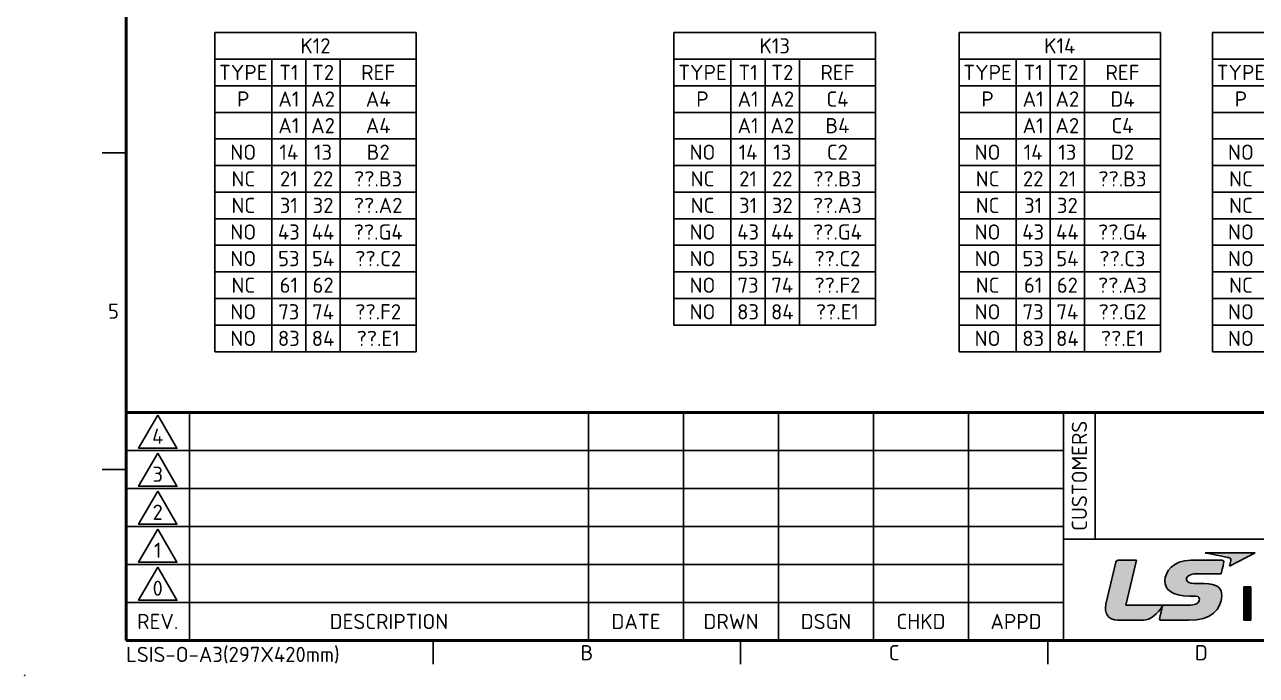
# Model space of a CAD drawing. Header units: millimetres. Extents: x 0 to 556, y 1 to 306.
# Drawn here: x 0 to 194.4, y 1 to 103.8 of the extents above; entities that cross this region are included whole.
import ezdxf
from ezdxf.enums import TextEntityAlignment as Align

# ---------------------------------------------------------------- set-up
doc = ezdxf.new("R2010")
doc.units = ezdxf.units.MM
for name, color, linetype in [('LSIS LOGO', 7, 'Continuous'), ('Sheet Line', 3, 'Continuous'), ('Sheet Text', 2, 'Continuous'), ('XREF', 7, 'Continuous')]:
    doc.layers.add(name, color=color, linetype=linetype)
doc.layers.add('Sheet Out Line', color=2, linetype='Continuous', lineweight=50)
doc.styles.add('WD_IEC', font='ISOCP2.shx', dxfattribs={"width": 1.1, "height": 2.4, "bigfont": 'whgtxt.shx'})

# ---------------------------------------------------------------- blocks, each defined once
blk = doc.blocks.new('LSLOGO')
at = {"linetype": 'Continuous'}
h = blk.add_hatch(color=1, dxfattribs=at)
edge = h.paths.add_edge_path()
edge.add_spline(control_points=[(22.38, 13.83), (22.38, 13.83), (30.24, 13.83), (30.24, 13.83), (30.24, 13.83), (26.2, 11.76), (26.2, 11.76), (26.2, 11.76), (26.36, 12.44), (26.41, 12.64), (26.46, 12.86), (26.39, 13.02), (26.09, 13.08), (25.79, 13.14), (22.38, 13.83), (22.38, 13.83)], knot_values=[0, 0, 0, 0, 0.2, 0.2, 0.2, 0.4, 0.4, 0.4, 0.6, 0.6, 0.6, 0.8, 0.8, 0.8, 1, 1, 1, 1], degree=3, periodic=0)
h = blk.add_hatch(color=5, dxfattribs=at)
edge = h.paths.add_edge_path()
edge.add_spline(control_points=[(20.47, 7.02), (21.09, 7.02), (21.44, 6.93), (21.45, 6.51), (21.45, 6.29), (21.29, 6.02), (21.13, 5.89), (20.75, 5.6), (20.41, 5.56), (18.63, 5.56), (18.63, 5.56), (9.84, 5.56), (9.84, 5.56), (9.84, 5.56), (11.54, 12.66), (11.54, 12.66), (11.54, 12.66), (8.61, 12.66), (8.61, 12.66), (8.41, 12.66), (8.34, 12.6), (8.28, 12.37), (8.28, 12.37), (6.67, 5.72), (6.67, 5.72), (6.36, 4.4), (7.05, 3.19), (8.57, 3.19), (10.09, 3.19), (11.31, 3.19), (12.6, 3.19), (13.62, 3.19), (14.99, 4.31), (15.54, 5.33), (15.57, 5.39), (15.59, 5.43), (15.61, 5.47), (15.61, 5.47), (15.61, 5.47), (15.61, 5.47), (15.61, 5.47), (15.62, 5.49), (15.63, 5.47), (15.63, 5.47), (15.63, 5.47), (15.63, 5.47), (15.54, 5.1), (15.23, 3.79), (15.18, 3.58), (15.12, 3.3), (15.26, 3.19), (15.4, 3.19), (15.4, 3.19), (18.69, 3.19), (19.73, 3.19), (23.41, 3.19), (24.85, 4.94), (24.97, 7.04), (25.05, 8.22), (24.29, 8.99), (22.18, 8.99), (22.18, 8.99), (21.14, 8.99), (20.56, 8.99), (19.98, 8.99), (19.39, 9.18), (19.39, 9.65), (19.39, 10.12), (20.04, 10.52), (20.91, 10.52), (20.91, 10.52), (24.86, 10.52), (24.86, 10.52), (24.86, 10.52), (25.2, 11.9), (25.27, 12.19), (25.36, 12.56), (25.24, 12.67), (24.98, 12.67), (24.98, 12.67), (20.1, 12.67), (20.1, 12.67), (17.26, 12.67), (15.99, 10.77), (15.99, 9.42), (15.99, 8.06), (17.08, 7.02), (19.9, 7.02), (19.9, 7.02), (20.47, 7.02), (20.47, 7.02)], knot_values=[0, 0, 0, 0, 0.033333, 0.033333, 0.033333, 0.066667, 0.066667, 0.066667, 0.1, 0.1, 0.1, 0.133333, 0.133333, 0.133333, 0.166667, 0.166667, 0.166667, 0.2, 0.2, 0.2, 0.233333, 0.233333, 0.233333, 0.266667, 0.266667, 0.266667, 0.3, 0.3, 0.3, 0.333333, 0.333333, 0.333333, 0.366667, 0.366667, 0.366667, 0.4, 0.4, 0.4, 0.433333, 0.433333, 0.433333, 0.466667, 0.466667, 0.466667, 0.5, 0.5, 0.5, 0.533333, 0.533333, 0.533333, 0.566667, 0.566667, 0.566667, 0.6, 0.6, 0.6, 0.633333, 0.633333, 0.633333, 0.666667, 0.666667, 0.666667, 0.7, 0.7, 0.7, 0.733333, 0.733333, 0.733333, 0.766667, 0.766667, 0.766667, 0.8, 0.8, 0.8, 0.833333, 0.833333, 0.833333, 0.866667, 0.866667, 0.866667, 0.9, 0.9, 0.9, 0.933333, 0.933333, 0.933333, 0.966667, 0.966667, 0.966667, 1, 1, 1, 1], degree=3, periodic=0)
for p, q in [((28.47, 8.39), (28.58, 8.49)), ((28.47, 8.16), (28.8, 8.49)), ((28.47, 7.94), (29.02, 8.49)), ((28.47, 7.71), (29.25, 8.49)), ((28.47, 7.49), (29.47, 8.49)), ((28.47, 7.26), (29.57, 8.36)), ((28.47, 7.04), (29.57, 8.14)), ((28.47, 6.81), (29.57, 7.92)), ((28.47, 6.59), (29.57, 7.69)), ((28.47, 6.36), (29.57, 7.47)), ((28.47, 6.14), (29.57, 7.24)), ((28.47, 5.92), (29.57, 7.02)), ((28.47, 5.69), (29.57, 6.79)), ((28.47, 5.47), (29.57, 6.57)), ((28.47, 5.24), (29.57, 6.34)), ((28.47, 5.02), (29.57, 6.12)), ((28.47, 4.79), (29.57, 5.9)), ((28.47, 4.57), (29.57, 5.67)), ((28.47, 4.34), (29.57, 5.45)), ((28.47, 4.12), (29.57, 5.22)), ((28.47, 3.9), (29.57, 5)), ((28.47, 3.67), (29.57, 4.77)), ((28.47, 3.45), (29.57, 4.55)), ((28.47, 3.22), (29.57, 4.32)), ((28.67, 3.2), (29.57, 4.1)), ((28.89, 3.2), (29.57, 3.87)), ((29.12, 3.2), (29.57, 3.65)), ((29.34, 3.2), (29.57, 3.43)), ((29.57, 3.2), (29.57, 3.2))]:
    blk.add_line(p, q, dxfattribs=at)
at = {"color": 7, "linetype": 'Continuous'}
for p, q in [((28.47, 8.49), (28.47, 8.35)), ((28.47, 8.49), (28.63, 8.49)), ((28.47, 8.35), (28.47, 8.2)), ((28.47, 8.2), (28.47, 8.06)), ((28.47, 8.06), (28.47, 7.92)), ((28.47, 7.92), (28.47, 7.77)), ((28.63, 8.49), (28.78, 8.49)), ((28.78, 8.49), (28.94, 8.49)), ((28.94, 8.49), (29.1, 8.49)), ((29.1, 8.49), (29.26, 8.49)), ((29.26, 8.49), (29.41, 8.49)), ((29.41, 8.49), (29.57, 8.49)), ((29.57, 8.49), (29.57, 8.35)), ((29.57, 8.35), (29.57, 8.2)), ((29.57, 8.2), (29.57, 8.06)), ((29.57, 8.06), (29.57, 7.92)), ((29.57, 7.92), (29.57, 7.77)), ((28.47, 7.77), (28.47, 7.63)), ((28.47, 7.63), (28.47, 7.49)), ((28.47, 7.49), (28.47, 7.35)), ((28.47, 7.35), (28.47, 7.2)), ((28.47, 7.2), (28.47, 7.06)), ((28.47, 7.06), (28.47, 6.92)), ((28.47, 6.92), (28.47, 6.77)), ((28.47, 6.77), (28.47, 6.63)), ((28.47, 6.63), (28.47, 6.49)), ((28.47, 6.49), (28.47, 6.34)), ((28.47, 6.34), (28.47, 6.2)), ((28.47, 6.2), (28.47, 6.06)), ((28.47, 6.06), (28.47, 5.91)), ((28.47, 5.91), (28.47, 5.77)), ((29.57, 7.77), (29.57, 7.63)), ((29.57, 7.63), (29.57, 7.49)), ((29.57, 7.49), (29.57, 7.35)), ((29.57, 7.35), (29.57, 7.2)), ((29.57, 7.2), (29.57, 7.06)), ((29.57, 7.06), (29.57, 6.92)), ((29.57, 6.92), (29.57, 6.77)), ((29.57, 6.77), (29.57, 6.63)), ((29.57, 6.63), (29.57, 6.49)), ((29.57, 6.49), (29.57, 6.34)), ((29.57, 6.34), (29.57, 6.2)), ((29.57, 6.2), (29.57, 6.06)), ((29.57, 6.06), (29.57, 5.91)), ((29.57, 5.91), (29.57, 5.77)), ((28.47, 5.77), (28.47, 5.63)), ((28.47, 5.63), (28.47, 5.49)), ((28.47, 5.49), (28.47, 5.34)), ((28.47, 5.34), (28.47, 5.2)), ((28.47, 5.2), (28.47, 5.06)), ((28.47, 5.06), (28.47, 4.91)), ((28.47, 4.91), (28.47, 4.77)), ((28.47, 4.77), (28.47, 4.63)), ((28.47, 4.63), (28.47, 4.48)), ((28.47, 4.48), (28.47, 4.34)), ((28.47, 4.34), (28.47, 4.2)), ((28.47, 4.2), (28.47, 4.05)), ((28.47, 4.05), (28.47, 3.91)), ((28.47, 3.91), (28.47, 3.77)), ((29.57, 5.77), (29.57, 5.63)), ((29.57, 5.63), (29.57, 5.49)), ((29.57, 5.49), (29.57, 5.34)), ((29.57, 5.34), (29.57, 5.2)), ((29.57, 5.2), (29.57, 5.06)), ((29.57, 5.06), (29.57, 4.91)), ((29.57, 4.91), (29.57, 4.77)), ((29.57, 4.77), (29.57, 4.63)), ((29.57, 4.63), (29.57, 4.48)), ((29.57, 4.48), (29.57, 4.34)), ((29.57, 4.34), (29.57, 4.2)), ((29.57, 4.2), (29.57, 4.05)), ((29.57, 4.05), (29.57, 3.91)), ((29.57, 3.91), (29.57, 3.77)), ((28.47, 3.77), (28.47, 3.63)), ((28.47, 3.63), (28.47, 3.48)), ((28.47, 3.48), (28.47, 3.34)), ((28.47, 3.34), (28.47, 3.2)), ((28.47, 3.2), (28.63, 3.2)), ((28.63, 3.2), (28.78, 3.2)), ((28.78, 3.2), (28.94, 3.2)), ((28.94, 3.2), (29.1, 3.2)), ((29.1, 3.2), (29.26, 3.2)), ((29.26, 3.2), (29.41, 3.2)), ((29.41, 3.2), (29.57, 3.2)), ((29.57, 3.77), (29.57, 3.63)), ((29.57, 3.63), (29.57, 3.48)), ((29.57, 3.48), (29.57, 3.34)), ((29.57, 3.34), (29.57, 3.2))]:
    blk.add_line(p, q, dxfattribs=at)
at = {"color": 3, "linetype": 'Continuous'}
blk.add_line((7.71, 3.35), (7.72, 3.35), dxfattribs=at)
at = {"color": 1, "linetype": 'Continuous'}
for points in [[(22.38, 13.83), (22.38, 13.83), (30.24, 13.83), (30.24, 13.83)], [(26.09, 13.08), (25.79, 13.14), (22.38, 13.83), (22.38, 13.83)], [(30.24, 13.83), (30.24, 13.83), (26.2, 11.76), (26.2, 11.76)], [(26.41, 12.64), (26.46, 12.86), (26.39, 13.02), (26.09, 13.08)], [(26.2, 11.76), (26.2, 11.76), (26.36, 12.44), (26.41, 12.64)]]:
    blk.add_open_spline(points, degree=3, dxfattribs=at)
at = {"color": 3, "linetype": 'Continuous'}
for points in [[(8.28, 12.37), (8.28, 12.37), (6.67, 5.72), (6.67, 5.72)], [(8.28, 12.37), (8.28, 12.37), (6.67, 5.72), (6.67, 5.72)], [(8.61, 12.66), (8.41, 12.66), (8.34, 12.6), (8.28, 12.37)], [(8.61, 12.66), (8.41, 12.66), (8.34, 12.6), (8.28, 12.37)], [(11.54, 12.66), (11.54, 12.66), (8.61, 12.66), (8.61, 12.66)], [(11.54, 12.66), (11.54, 12.66), (8.61, 12.66), (8.61, 12.66)], [(9.84, 5.56), (9.84, 5.56), (11.54, 12.66), (11.54, 12.66)], [(9.84, 5.56), (9.84, 5.56), (11.54, 12.66), (11.54, 12.66)], [(24.86, 10.52), (24.86, 10.52), (25.2, 11.9), (25.27, 12.19)], [(24.86, 10.52), (24.86, 10.52), (25.2, 11.9), (25.27, 12.19)], [(24.97, 7.04), (25.05, 8.22), (24.29, 8.99), (22.18, 8.99)], [(24.97, 7.04), (25.05, 8.22), (24.29, 8.99), (22.18, 8.99)], [(21.13, 5.89), (20.75, 5.6), (20.41, 5.56), (18.63, 5.56)], [(21.13, 5.89), (20.75, 5.6), (20.41, 5.56), (18.63, 5.56)], [(19.9, 7.02), (19.9, 7.02), (20.47, 7.02), (20.47, 7.02)], [(19.9, 7.02), (19.9, 7.02), (20.47, 7.02), (20.47, 7.02)], [(20.47, 7.02), (21.09, 7.02), (21.44, 6.93), (21.45, 6.51)], [(20.47, 7.02), (21.09, 7.02), (21.44, 6.93), (21.45, 6.51)], [(21.45, 6.51), (21.45, 6.29), (21.29, 6.02), (21.13, 5.89)], [(21.45, 6.51), (21.45, 6.29), (21.29, 6.02), (21.13, 5.89)], [(18.63, 5.56), (18.63, 5.56), (9.84, 5.56), (9.84, 5.56)], [(18.63, 5.56), (18.63, 5.56), (9.84, 5.56), (9.84, 5.56)], [(15.63, 5.47), (15.54, 5.1), (15.23, 3.79), (15.18, 3.58)], [(15.63, 5.47), (15.54, 5.1), (15.23, 3.79), (15.18, 3.58)], [(15.54, 5.33), (15.57, 5.39), (15.59, 5.43), (15.61, 5.47)], [(15.54, 5.33), (15.57, 5.39), (15.59, 5.43), (15.61, 5.47)], [(15.61, 5.47), (15.61, 5.47), (15.62, 5.49), (15.63, 5.47)], [(15.61, 5.47), (15.61, 5.47), (15.62, 5.49), (15.63, 5.47)], [(15.61, 5.47), (15.61, 5.47), (15.61, 5.47), (15.61, 5.47)], [(15.61, 5.47), (15.61, 5.47), (15.61, 5.47), (15.61, 5.47)], [(15.63, 5.47), (15.63, 5.47), (15.63, 5.47), (15.63, 5.47)], [(15.63, 5.47), (15.63, 5.47), (15.63, 5.47), (15.63, 5.47)]]:
    blk.add_open_spline(points, degree=3, dxfattribs=at)
at = {"color": 5, "linetype": 'Continuous'}
for points in [[(8.28, 12.37), (8.28, 12.37), (6.67, 5.72), (6.67, 5.72)], [(8.61, 12.66), (8.41, 12.66), (8.34, 12.6), (8.28, 12.37)], [(11.54, 12.66), (11.54, 12.66), (8.61, 12.66), (8.61, 12.66)], [(9.84, 5.56), (9.84, 5.56), (11.54, 12.66), (11.54, 12.66)], [(24.86, 10.52), (24.86, 10.52), (25.2, 11.9), (25.27, 12.19)], [(24.97, 7.04), (25.05, 8.22), (24.29, 8.99), (22.18, 8.99)], [(21.13, 5.89), (20.75, 5.6), (20.41, 5.56), (18.63, 5.56)], [(19.9, 7.02), (19.9, 7.02), (20.47, 7.02), (20.47, 7.02)], [(20.47, 7.02), (21.09, 7.02), (21.44, 6.93), (21.45, 6.51)], [(21.45, 6.51), (21.45, 6.29), (21.29, 6.02), (21.13, 5.89)], [(18.63, 5.56), (18.63, 5.56), (9.84, 5.56), (9.84, 5.56)], [(15.63, 5.47), (15.54, 5.1), (15.23, 3.79), (15.18, 3.58)], [(15.54, 5.33), (15.57, 5.39), (15.59, 5.43), (15.61, 5.47)], [(15.61, 5.47), (15.61, 5.47), (15.62, 5.49), (15.63, 5.47)], [(15.61, 5.47), (15.61, 5.47), (15.61, 5.47), (15.61, 5.47)], [(15.63, 5.47), (15.63, 5.47), (15.63, 5.47), (15.63, 5.47)]]:
    blk.add_open_spline(points, degree=3, dxfattribs=at)
at = {"color": 3, "linetype": 'Continuous'}
for points, knots in [([(25.27, 12.19), (25.36, 12.56), (25.24, 12.67), (24.98, 12.67), (24.98, 12.67), (20.1, 12.67), (20.1, 12.67), (17.26, 12.67), (15.99, 10.77), (15.99, 9.42), (15.99, 8.06), (17.08, 7.02), (19.9, 7.02)], [0.8333333, 0.8333333, 0.8333333, 0.8333333, 0.8666667, 0.8666667, 0.8666667, 0.9, 0.9, 0.9, 0.9333333, 0.9333333, 0.9333333, 0.9666667, 0.9666667, 0.9666667, 0.9666667]), ([(25.27, 12.19), (25.36, 12.56), (25.24, 12.67), (24.98, 12.67), (24.98, 12.67), (20.1, 12.67), (20.1, 12.67), (17.26, 12.67), (15.99, 10.77), (15.99, 9.42), (15.99, 8.06), (17.08, 7.02), (19.9, 7.02)], [0.8333333, 0.8333333, 0.8333333, 0.8333333, 0.8666667, 0.8666667, 0.8666667, 0.9, 0.9, 0.9, 0.9333333, 0.9333333, 0.9333333, 0.9666667, 0.9666667, 0.9666667, 0.9666667]), ([(22.18, 8.99), (22.18, 8.99), (21.14, 8.99), (20.56, 8.99), (19.98, 8.99), (19.39, 9.18), (19.39, 9.65), (19.39, 10.12), (20.04, 10.52), (20.91, 10.52), (20.91, 10.52), (24.86, 10.52), (24.86, 10.52)], [0.6666667, 0.6666667, 0.6666667, 0.6666667, 0.7, 0.7, 0.7, 0.7333333, 0.7333333, 0.7333333, 0.7666667, 0.7666667, 0.7666667, 0.8, 0.8, 0.8, 0.8]), ([(22.18, 8.99), (22.18, 8.99), (21.14, 8.99), (20.56, 8.99), (19.98, 8.99), (19.39, 9.18), (19.39, 9.65), (19.39, 10.12), (20.04, 10.52), (20.91, 10.52), (20.91, 10.52), (24.86, 10.52), (24.86, 10.52)], [0.6666667, 0.6666667, 0.6666667, 0.6666667, 0.7, 0.7, 0.7, 0.7333333, 0.7333333, 0.7333333, 0.7666667, 0.7666667, 0.7666667, 0.8, 0.8, 0.8, 0.8]), ([(15.18, 3.58), (15.12, 3.3), (15.26, 3.19), (15.4, 3.19), (15.4, 3.19), (18.69, 3.19), (19.73, 3.19), (23.41, 3.19), (24.85, 4.94), (24.97, 7.04)], [0.53333333, 0.53333333, 0.53333333, 0.53333333, 0.56666667, 0.56666667, 0.56666667, 0.6, 0.6, 0.6, 0.63333333, 0.63333333, 0.63333333, 0.63333333]), ([(15.18, 3.58), (15.12, 3.3), (15.26, 3.19), (15.4, 3.19), (15.4, 3.19), (18.69, 3.19), (19.73, 3.19), (23.41, 3.19), (24.85, 4.94), (24.97, 7.04)], [0.53333333, 0.53333333, 0.53333333, 0.53333333, 0.56666667, 0.56666667, 0.56666667, 0.6, 0.6, 0.6, 0.63333333, 0.63333333, 0.63333333, 0.63333333]), ([(6.67, 5.72), (6.36, 4.4), (7.05, 3.19), (8.57, 3.19), (10.09, 3.19), (11.31, 3.19), (12.6, 3.19), (13.62, 3.19), (14.99, 4.31), (15.54, 5.33)], [0.2666667, 0.2666667, 0.2666667, 0.2666667, 0.3, 0.3, 0.3, 0.3333333, 0.3333333, 0.3333333, 0.3666667, 0.3666667, 0.3666667, 0.3666667]), ([(6.67, 5.72), (6.36, 4.4), (7.05, 3.19), (8.57, 3.19), (10.09, 3.19), (11.31, 3.19), (12.6, 3.19), (13.62, 3.19), (14.99, 4.31), (15.54, 5.33)], [0.2666667, 0.2666667, 0.2666667, 0.2666667, 0.3, 0.3, 0.3, 0.3333333, 0.3333333, 0.3333333, 0.3666667, 0.3666667, 0.3666667, 0.3666667])]:
    blk.add_open_spline(points, degree=3, knots=knots, dxfattribs=at)
at = {"color": 5, "linetype": 'Continuous'}
for points, knots in [([(25.27, 12.19), (25.36, 12.56), (25.24, 12.67), (24.98, 12.67), (24.98, 12.67), (20.1, 12.67), (20.1, 12.67), (17.26, 12.67), (15.99, 10.77), (15.99, 9.42), (15.99, 8.06), (17.08, 7.02), (19.9, 7.02)], [0.8333333, 0.8333333, 0.8333333, 0.8333333, 0.8666667, 0.8666667, 0.8666667, 0.9, 0.9, 0.9, 0.9333333, 0.9333333, 0.9333333, 0.9666667, 0.9666667, 0.9666667, 0.9666667]), ([(22.18, 8.99), (22.18, 8.99), (21.14, 8.99), (20.56, 8.99), (19.98, 8.99), (19.39, 9.18), (19.39, 9.65), (19.39, 10.12), (20.04, 10.52), (20.91, 10.52), (20.91, 10.52), (24.86, 10.52), (24.86, 10.52)], [0.6666667, 0.6666667, 0.6666667, 0.6666667, 0.7, 0.7, 0.7, 0.7333333, 0.7333333, 0.7333333, 0.7666667, 0.7666667, 0.7666667, 0.8, 0.8, 0.8, 0.8]), ([(15.18, 3.58), (15.12, 3.3), (15.26, 3.19), (15.4, 3.19), (15.4, 3.19), (18.69, 3.19), (19.73, 3.19), (23.41, 3.19), (24.85, 4.94), (24.97, 7.04)], [0.53333333, 0.53333333, 0.53333333, 0.53333333, 0.56666667, 0.56666667, 0.56666667, 0.6, 0.6, 0.6, 0.63333333, 0.63333333, 0.63333333, 0.63333333]), ([(6.67, 5.72), (6.36, 4.4), (7.05, 3.19), (8.57, 3.19), (10.09, 3.19), (11.31, 3.19), (12.6, 3.19), (13.62, 3.19), (14.99, 4.31), (15.54, 5.33)], [0.2666667, 0.2666667, 0.2666667, 0.2666667, 0.3, 0.3, 0.3, 0.3333333, 0.3333333, 0.3333333, 0.3666667, 0.3666667, 0.3666667, 0.3666667])]:
    blk.add_open_spline(points, degree=3, knots=knots, dxfattribs=at)
blk = doc.blocks.new('LSSA3')
blk.add_circle((0, 1), 0.01)
at = {"layer": 'Sheet Line'}
for p, q in [((16, 83.5), (12.25, 83.5)), ((26, 42.5), (26, 6.5)), ((89, 42.5), (89, 6.5)), ((104, 42.5), (104, 6.5)), ((119, 42.5), (119, 6.5)), ((134, 42.5), (134, 6.5)), ((149, 42.5), (149, 6.5)), ((164, 42.5), (164, 6.5)), ((169, 42.5), (169, 22.5)), ((16, 36.5), (164, 36.5)), ((16, 33.5), (12.25, 33.5)), ((16, 30.5), (164, 30.5)), ((16, 24.5), (164, 24.5)), ((164, 22.5), (404, 22.5)), ((16, 18.5), (164, 18.5)), ((16, 12.5), (164, 12.5)), ((64.5, 6.5), (64.5, 2.75)), ((113, 6.5), (113, 2.75)), ((161.5, 6.5), (161.5, 2.75))]:
    blk.add_line(p, q, dxfattribs=at)
for points in [[(21, 42.1), (17.97, 36.85), (24.03, 36.85)], [(21, 36.1), (17.97, 30.85), (24.03, 30.85)], [(21, 30.1), (17.97, 24.85), (24.03, 24.85)], [(21, 24.1), (17.97, 18.85), (24.03, 18.85)], [(21, 18.1), (17.97, 12.85), (24.03, 12.85)]]:
    blk.add_lwpolyline(points, close=True, dxfattribs=at)
at = {"layer": 'Sheet Out Line'}
blk.add_line((16, 42.5), (404, 42.5), dxfattribs=at)
blk.add_lwpolyline([(16, 6.5), (404, 6.5), (404, 283.5), (16, 283.5)], close=True, dxfattribs=at)
at = {"layer": 'LSIS LOGO'}
blk.add_blockref('LSLOGO', (164, 6.5), dxfattribs=at)
at = {"style": 'WD_IEC', "width": 1.1}
for tag, height, p in [('DESC4', 2.4, (57.5, 39.5)), ('CUSTOMERS31', 3.8, (219, 38)), ('TITLE1', 3.6, (333, 37.5)), ('CUSTOMERS21', 3.8, (219, 35.25)), ('DESC3', 2.4, (57.5, 33.5)), ('CUSTOMERS32', 3.8, (219, 32.5)), ('TITLE2', 3.6, (333, 32.5)), ('CUSTOMERS22', 3.8, (219, 29.75)), ('TITLE3', 3.6, (333, 27.5)), ('RN', 3.5, (398, 28.75)), ('DESC2', 2.4, (57.5, 27.5)), ('CUSTOMERS33', 3.8, (219, 27)), ('DESC1', 2.4, (57.5, 21.5)), ('FILE', 2.4, (314, 18.5)), ('WORKNO', 3.5, (365.5, 18.5)), ('DESC0', 2.4, (57.5, 15.5)), ('SHN', 2.4, (395, 12)), ('TSH', 2.4, (401, 9))]:
    blk.add_attdef(tag, text='', height=height, dxfattribs=at).set_placement(p, align=Align.MIDDLE_CENTER)
at = {"style": 'WD_IEC'}
for tag, p in [('DATE4', (96.5, 39.5)), ('DRWN4', (111.5, 39.5)), ('DSGN4', (126.5, 39.5)), ('CHKD4', (141.5, 39.5)), ('APPD4', (156.5, 39.5)), ('DATE3', (96.5, 33.5)), ('DRWN3', (111.5, 33.5)), ('DSGN3', (126.5, 33.5)), ('CHKD3', (141.5, 33.5)), ('APPD3', (156.5, 33.5)), ('DATE2', (96.5, 27.5)), ('DRWN2', (111.5, 27.5)), ('DSGN2', (126.5, 27.5)), ('CHKD2', (141.5, 27.5)), ('APPD2', (156.5, 27.5)), ('DATE1', (96.5, 21.5)), ('DRWN1', (111.5, 21.5)), ('DSGN1', (126.5, 21.5)), ('CHKD1', (141.5, 21.5)), ('APPD1', (156.5, 21.5)), ('DATE0', (96.5, 15.5)), ('DRWN0', (111.5, 15.5)), ('DSGN0', (126.5, 15.5)), ('CHKD0', (141.5, 15.5)), ('APPD0', (156.5, 15.5))]:
    blk.add_attdef(tag, text='', height=2.4, dxfattribs=at).set_placement(p, align=Align.MIDDLE_CENTER)
at = {"style": 'WD_IEC', "width": 1.1}
for tag, p in [('DWG1ST', (345, 10.5)), ('DWGNO', (373.49, 10.5))]:
    blk.add_attdef(tag, text='', height=3.5, dxfattribs=at).set_placement(p, align=Align.MIDDLE_LEFT)
at = {"style": 'WD_IEC', "width": 1.1, "flags": 9}
blk.add_attdef('WD_TB', (0, 0), '', height=2.4, dxfattribs=at)
at = {"layer": 'Sheet Text', "style": 'WD_IEC', "width": 1.1}
blk.add_text('5', height=2.4, dxfattribs=at).set_placement((14.88, 58.5), align=Align.MIDDLE_RIGHT)
blk.add_text('CUSTOMERS', height=2.4, rotation=90, dxfattribs=at).set_placement((166.5, 32.5), align=Align.MIDDLE_CENTER)
for s, p in [('4', (21, 38.75)), ('3', (21, 32.75)), ('2', (21, 26.75)), ('1', (21, 20.75)), ('0', (21, 14.75)), ('REV.', (21, 9.5)), ('DESCRIPTION', (57.5, 9.5)), ('DATE', (96.5, 9.5)), ('DRWN', (111.5, 9.5)), ('DSGN', (126.5, 9.5)), ('CHKD', (141.5, 9.5)), ('APPD', (156.5, 9.5))]:
    blk.add_text(s, height=2.4, dxfattribs=at).set_placement(p, align=Align.MIDDLE_CENTER)
blk.add_text('LSIS-O-A3(297X420mm)', height=2.4, dxfattribs=at).set_placement((16, 5.5), align=Align.TOP_LEFT)
for s, p in [('B', (88.75, 3.37)), ('C', (137.25, 3.37)), ('D', (185.75, 3.37))]:
    blk.add_text(s, height=2.4, dxfattribs=at).set_placement(p, align=Align.CENTER)
blk = doc.blocks.new('*T29')
at = {"layer": 'XREF', "color": 0, "linetype": 'ByBlock', "lineweight": -2}
for p, q in [((0, 0), (31.8, 0)), ((0, 0), (0, -50.4)), ((31.8, 0), (31.8, -50.4)), ((0, -4.2), (31.8, -4.2)), ((9, -4.2), (9, -50.4)), ((14.4, -4.2), (14.4, -50.4)), ((19.8, -4.2), (19.8, -50.4)), ((0, -8.4), (31.8, -8.4)), ((0, -12.6), (31.8, -12.6)), ((0, -16.8), (31.8, -16.8)), ((0, -21), (31.8, -21)), ((0, -25.2), (31.8, -25.2)), ((0, -29.4), (31.8, -29.4)), ((0, -33.6), (31.8, -33.6)), ((0, -37.8), (31.8, -37.8)), ((0, -42), (31.8, -42)), ((0, -46.2), (31.8, -46.2)), ((0, -50.4), (31.8, -50.4))]:
    blk.add_line(p, q, dxfattribs=at)
at = {"layer": 'XREF', "color": 0, "linetype": 'Continuous', "char_height": 2.4, "attachment_point": 5, "style": 'WD_IEC'}
for s, insert, width in [('K14', (15.9, -2.1), 30.8), ('TYPE', (4.5, -6.3), 8), ('T1', (11.7, -6.3), 4.4), ('T2', (17.1, -6.3), 4.4), ('REF', (25.8, -6.3), 11), ('P', (4.5, -10.5), 8), ('A1', (11.7, -10.5), 4.4), ('A2', (17.1, -10.5), 4.4), ('D4', (25.8, -10.5), 11), ('A1', (11.7, -14.7), 4.4), ('A2', (17.1, -14.7), 4.4), ('C4', (25.8, -14.7), 11), ('NO', (4.5, -18.9), 8), ('14', (11.7, -18.9), 4.4), ('13', (17.1, -18.9), 4.4), ('D2', (25.8, -18.9), 11), ('NC', (4.5, -23.1), 8), ('22', (11.7, -23.1), 4.4), ('21', (17.1, -23.1), 4.4), ('??.B3', (25.8, -23.1), 11), ('NC', (4.5, -27.3), 8), ('31', (11.7, -27.3), 4.4), ('32', (17.1, -27.3), 4.4), ('NO', (4.5, -31.5), 8), ('43', (11.7, -31.5), 4.4), ('44', (17.1, -31.5), 4.4), ('??.G4', (25.8, -31.5), 11), ('NO', (4.5, -35.7), 8), ('53', (11.7, -35.7), 4.4), ('54', (17.1, -35.7), 4.4), ('??.C3', (25.8, -35.7), 11), ('NC', (4.5, -39.9), 8), ('61', (11.7, -39.9), 4.4), ('62', (17.1, -39.9), 4.4), ('??.A3', (25.8, -39.9), 11), ('NO', (4.5, -44.1), 8), ('73', (11.7, -44.1), 4.4), ('74', (17.1, -44.1), 4.4), ('??.G2', (25.8, -44.1), 11), ('NO', (4.5, -48.3), 8), ('83', (11.7, -48.3), 4.4), ('84', (17.1, -48.3), 4.4), ('??.E1', (25.8, -48.3), 11)]:
    blk.add_mtext(s, dxfattribs=dict(at, insert=insert, width=width))
blk = doc.blocks.new('*T30')
at = {"layer": 'XREF', "color": 0, "linetype": 'ByBlock', "lineweight": -2}
for p, q in [((0, 0), (31.8, 0)), ((0, 0), (0, -50.4)), ((31.8, 0), (31.8, -50.4)), ((0, -4.2), (31.8, -4.2)), ((9, -4.2), (9, -50.4)), ((14.4, -4.2), (14.4, -50.4)), ((19.8, -4.2), (19.8, -50.4)), ((0, -8.4), (31.8, -8.4)), ((0, -12.6), (31.8, -12.6)), ((0, -16.8), (31.8, -16.8)), ((0, -21), (31.8, -21)), ((0, -25.2), (31.8, -25.2)), ((0, -29.4), (31.8, -29.4)), ((0, -33.6), (31.8, -33.6)), ((0, -37.8), (31.8, -37.8)), ((0, -42), (31.8, -42)), ((0, -46.2), (31.8, -46.2)), ((0, -50.4), (31.8, -50.4))]:
    blk.add_line(p, q, dxfattribs=at)
at = {"layer": 'XREF', "color": 0, "linetype": 'Continuous', "char_height": 2.4, "attachment_point": 5, "style": 'WD_IEC'}
for s, insert, width in [('K12', (15.9, -2.1), 30.8), ('TYPE', (4.5, -6.3), 8), ('T1', (11.7, -6.3), 4.4), ('T2', (17.1, -6.3), 4.4), ('REF', (25.8, -6.3), 11), ('P', (4.5, -10.5), 8), ('A1', (11.7, -10.5), 4.4), ('A2', (17.1, -10.5), 4.4), ('A4', (25.8, -10.5), 11), ('A1', (11.7, -14.7), 4.4), ('A2', (17.1, -14.7), 4.4), ('A4', (25.8, -14.7), 11), ('NO', (4.5, -18.9), 8), ('14', (11.7, -18.9), 4.4), ('13', (17.1, -18.9), 4.4), ('B2', (25.8, -18.9), 11), ('NC', (4.5, -23.1), 8), ('21', (11.7, -23.1), 4.4), ('22', (17.1, -23.1), 4.4), ('??.B3', (25.8, -23.1), 11), ('NC', (4.5, -27.3), 8), ('31', (11.7, -27.3), 4.4), ('32', (17.1, -27.3), 4.4), ('??.A2', (25.8, -27.3), 11), ('NO', (4.5, -31.5), 8), ('43', (11.7, -31.5), 4.4), ('44', (17.1, -31.5), 4.4), ('??.G4', (25.8, -31.5), 11), ('NO', (4.5, -35.7), 8), ('53', (11.7, -35.7), 4.4), ('54', (17.1, -35.7), 4.4), ('??.C2', (25.8, -35.7), 11), ('NC', (4.5, -39.9), 8), ('61', (11.7, -39.9), 4.4), ('62', (17.1, -39.9), 4.4), ('NO', (4.5, -44.1), 8), ('73', (11.7, -44.1), 4.4), ('74', (17.1, -44.1), 4.4), ('??.F2', (25.8, -44.1), 11), ('NO', (4.5, -48.3), 8), ('83', (11.7, -48.3), 4.4), ('84', (17.1, -48.3), 4.4), ('??.E1', (25.8, -48.3), 11)]:
    blk.add_mtext(s, dxfattribs=dict(at, insert=insert, width=width))
blk = doc.blocks.new('*T31')
at = {"layer": 'XREF', "color": 0, "linetype": 'ByBlock', "lineweight": -2}
for p, q in [((0, 0), (31.8, 0)), ((0, 0), (0, -50.4)), ((31.8, 0), (31.8, -50.4)), ((0, -4.2), (31.8, -4.2)), ((9, -4.2), (9, -50.4)), ((14.4, -4.2), (14.4, -50.4)), ((19.8, -4.2), (19.8, -50.4)), ((0, -8.4), (31.8, -8.4)), ((0, -12.6), (31.8, -12.6)), ((0, -16.8), (31.8, -16.8)), ((0, -21), (31.8, -21)), ((0, -25.2), (31.8, -25.2)), ((0, -29.4), (31.8, -29.4)), ((0, -33.6), (31.8, -33.6)), ((0, -37.8), (31.8, -37.8)), ((0, -42), (31.8, -42)), ((0, -46.2), (31.8, -46.2)), ((0, -50.4), (31.8, -50.4))]:
    blk.add_line(p, q, dxfattribs=at)
at = {"layer": 'XREF', "color": 0, "linetype": 'Continuous', "char_height": 2.4, "attachment_point": 5, "style": 'WD_IEC'}
for s, insert, width in [('K15', (15.9, -2.1), 30.8), ('TYPE', (4.5, -6.3), 8), ('T1', (11.7, -6.3), 4.4), ('T2', (17.1, -6.3), 4.4), ('REF', (25.8, -6.3), 11), ('P', (4.5, -10.5), 8), ('A1', (11.7, -10.5), 4.4), ('A2', (17.1, -10.5), 4.4), ('D4', (25.8, -10.5), 11), ('A1', (11.7, -14.7), 4.4), ('A2', (17.1, -14.7), 4.4), ('D4', (25.8, -14.7), 11), ('NO', (4.5, -18.9), 8), ('14', (11.7, -18.9), 4.4), ('13', (17.1, -18.9), 4.4), ('E2', (25.8, -18.9), 11), ('NC', (4.5, -23.1), 8), ('21', (11.7, -23.1), 4.4), ('22', (17.1, -23.1), 4.4), ('??.B3', (25.8, -23.1), 11), ('NC', (4.5, -27.3), 8), ('31', (11.7, -27.3), 4.4), ('32', (17.1, -27.3), 4.4), ('NO', (4.5, -31.5), 8), ('43', (11.7, -31.5), 4.4), ('44', (17.1, -31.5), 4.4), ('??.G4', (25.8, -31.5), 11), ('NO', (4.5, -35.7), 8), ('53', (11.7, -35.7), 4.4), ('54', (17.1, -35.7), 4.4), ('??.C3', (25.8, -35.7), 11), ('NC', (4.5, -39.9), 8), ('61', (11.7, -39.9), 4.4), ('62', (17.1, -39.9), 4.4), ('NO', (4.5, -44.1), 8), ('73', (11.7, -44.1), 4.4), ('74', (17.1, -44.1), 4.4), ('??.G2', (25.8, -44.1), 11), ('NO', (4.5, -48.3), 8), ('83', (11.7, -48.3), 4.4), ('84', (17.1, -48.3), 4.4), ('??.E1', (25.8, -48.3), 11)]:
    blk.add_mtext(s, dxfattribs=dict(at, insert=insert, width=width))
blk = doc.blocks.new('*T35')
at = {"layer": 'XREF', "color": 0, "linetype": 'ByBlock', "lineweight": -2}
for p, q in [((0, 0), (31.8, 0)), ((0, 0), (0, -46.2)), ((31.8, 0), (31.8, -46.2)), ((0, -4.2), (31.8, -4.2)), ((9, -4.2), (9, -46.2)), ((14.4, -4.2), (14.4, -46.2)), ((19.8, -4.2), (19.8, -46.2)), ((0, -8.4), (31.8, -8.4)), ((0, -12.6), (31.8, -12.6)), ((0, -16.8), (31.8, -16.8)), ((0, -21), (31.8, -21)), ((0, -25.2), (31.8, -25.2)), ((0, -29.4), (31.8, -29.4)), ((0, -33.6), (31.8, -33.6)), ((0, -37.8), (31.8, -37.8)), ((0, -42), (31.8, -42)), ((0, -46.2), (31.8, -46.2))]:
    blk.add_line(p, q, dxfattribs=at)
at = {"layer": 'XREF', "color": 0, "linetype": 'Continuous', "char_height": 2.4, "attachment_point": 5, "style": 'WD_IEC'}
for s, insert, width in [('K13', (15.9, -2.1), 30.8), ('TYPE', (4.5, -6.3), 8), ('T1', (11.7, -6.3), 4.4), ('T2', (17.1, -6.3), 4.4), ('REF', (25.8, -6.3), 11), ('P', (4.5, -10.5), 8), ('A1', (11.7, -10.5), 4.4), ('A2', (17.1, -10.5), 4.4), ('C4', (25.8, -10.5), 11), ('A1', (11.7, -14.7), 4.4), ('A2', (17.1, -14.7), 4.4), ('B4', (25.8, -14.7), 11), ('NO', (4.5, -18.9), 8), ('14', (11.7, -18.9), 4.4), ('13', (17.1, -18.9), 4.4), ('C2', (25.8, -18.9), 11), ('NC', (4.5, -23.1), 8), ('21', (11.7, -23.1), 4.4), ('22', (17.1, -23.1), 4.4), ('??.B3', (25.8, -23.1), 11), ('NC', (4.5, -27.3), 8), ('31', (11.7, -27.3), 4.4), ('32', (17.1, -27.3), 4.4), ('??.A3', (25.8, -27.3), 11), ('NO', (4.5, -31.5), 8), ('43', (11.7, -31.5), 4.4), ('44', (17.1, -31.5), 4.4), ('??.G4', (25.8, -31.5), 11), ('NO', (4.5, -35.7), 8), ('53', (11.7, -35.7), 4.4), ('54', (17.1, -35.7), 4.4), ('??.C2', (25.8, -35.7), 11), ('NO', (4.5, -39.9), 8), ('73', (11.7, -39.9), 4.4), ('74', (17.1, -39.9), 4.4), ('??.F2', (25.8, -39.9), 11), ('NO', (4.5, -44.1), 8), ('83', (11.7, -44.1), 4.4), ('84', (17.1, -44.1), 4.4), ('??.E1', (25.8, -44.1), 11)]:
    blk.add_mtext(s, dxfattribs=dict(at, insert=insert, width=width))

msp = doc.modelspace()

# ---------------------------------------------------------------- block references
at = {"linetype": 'Continuous'}
msp.add_blockref('LSSA3', (0, 0), dxfattribs=at)
for name, p in [('*T30', (30, 102.5)), ('*T35', (102.5, 102.5)), ('*T29', (147.5, 102.5)), ('*T31', (187.5, 102.5))]:
    msp.add_blockref(name, p)

doc.saveas('drawing.dxf')
